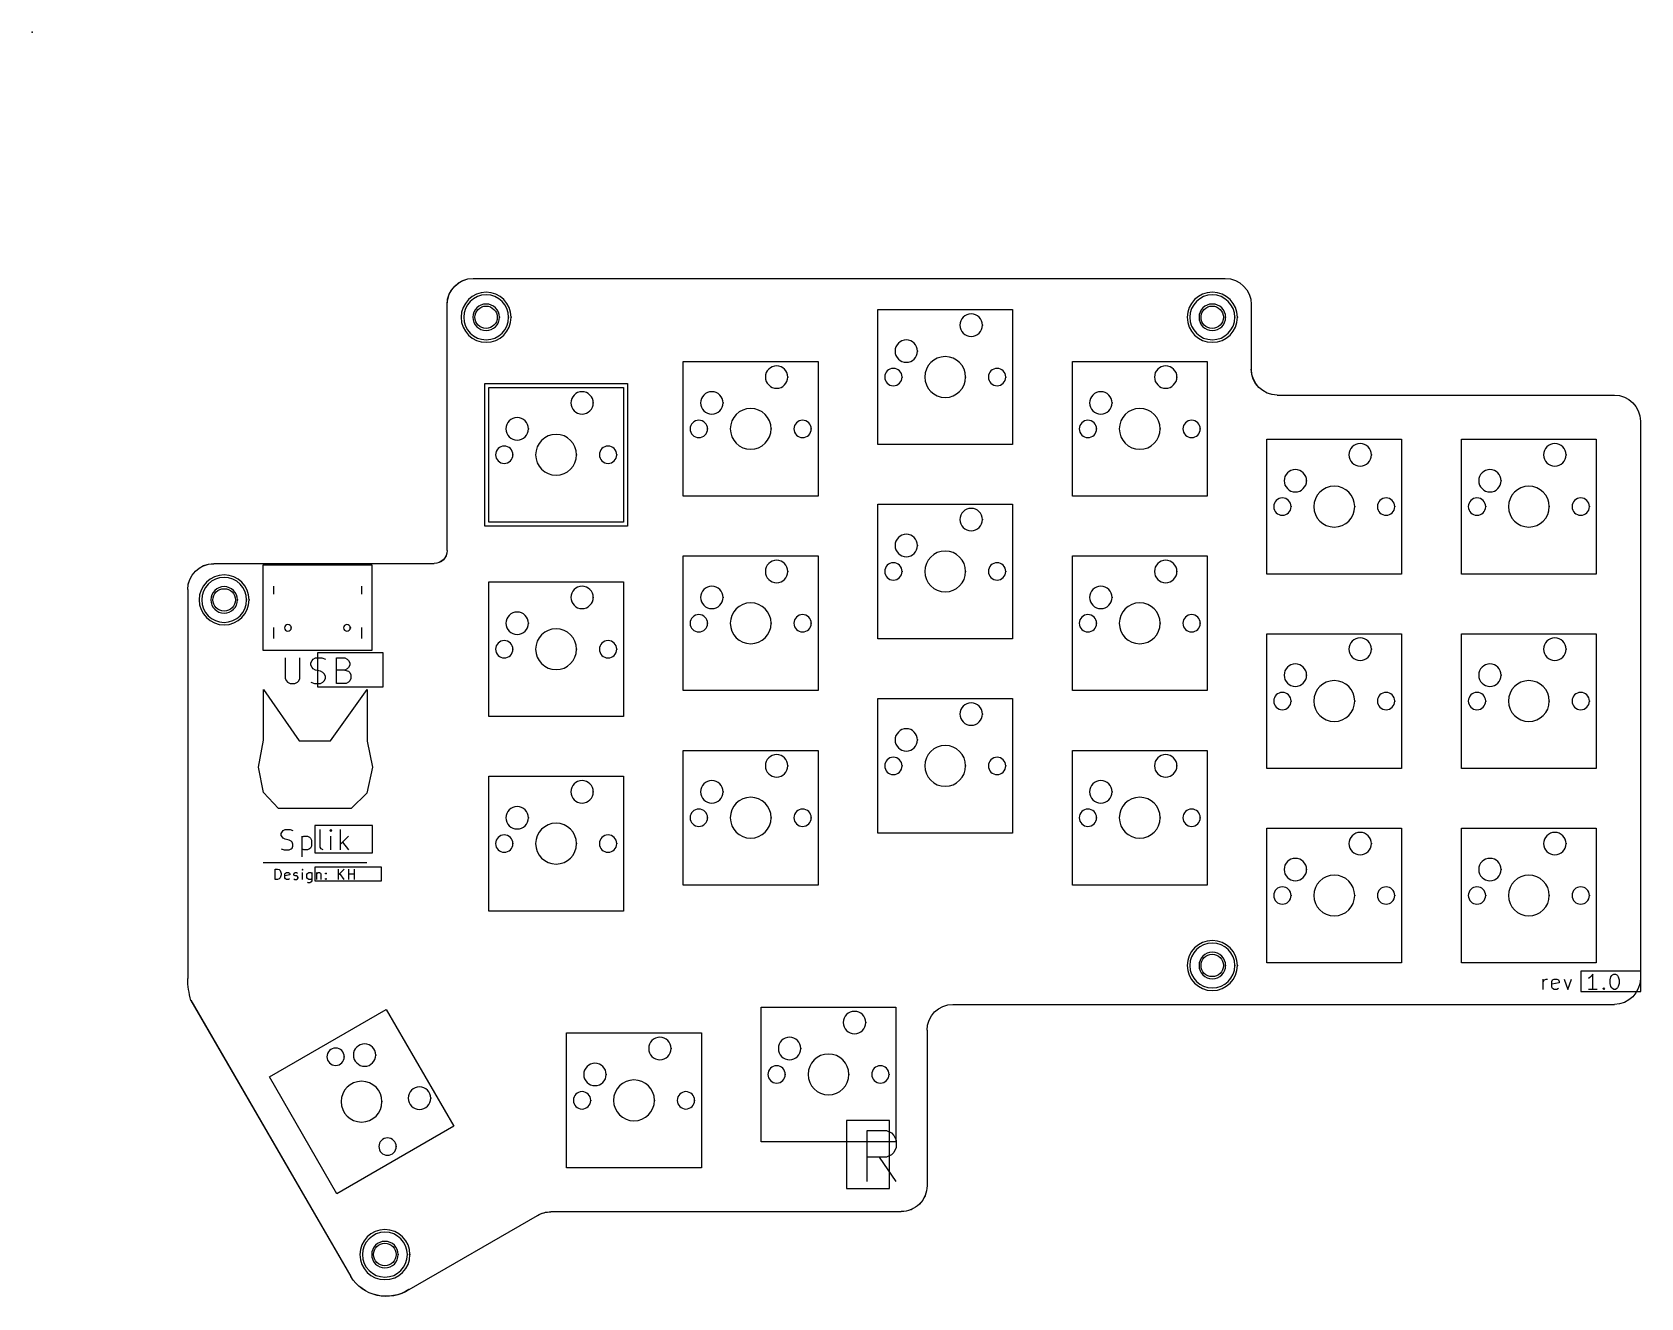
# Model space of a CAD drawing. Header units: centimetres. Extents: x 0 to 15.8, y -12.4 to 0.
import ezdxf

# ---------------------------------------------------------------- set-up
doc = ezdxf.new("R2010")
doc.units = ezdxf.units.CM
doc.header["$MEASUREMENT"] = 0
for name, color, linetype in [('plate-mirror v4_edge', 7, 'Continuous'), ('plate-mirror v4_fcourt', 7, 'Continuous'), ('plate-mirror v4_fmask', 7, 'Continuous'), ('plate-mirror v4_Sketch7', 7, 'Continuous')]:
    doc.layers.add(name, color=color, linetype=linetype)

msp = doc.modelspace()

# ---------------------------------------------------------------- linework, layer by layer
at = {"layer": 'plate-mirror v4_edge'}
for p, q in [((4.318, -2.413), (11.685, -2.413)), ((4.318, -2.413), (11.685, -2.413)), ((4.063, -5.079), (4.064, -2.667)), ((4.063, -5.079), (4.064, -2.667)), ((11.939, -2.667), (11.939, -3.302)), ((11.939, -2.667), (11.939, -3.302)), ((12.193, -3.556), (15.496, -3.556)), ((12.193, -3.556), (15.496, -3.556)), ((15.75, -3.81), (15.75, -9.272)), ((15.75, -3.81), (15.75, -9.272)), ((1.778, -5.207), (3.936, -5.206)), ((1.778, -5.207), (3.936, -5.206)), ((1.524, -5.461), (1.524, -9.272)), ((1.524, -5.461), (1.524, -9.272)), ((1.555, -9.486), (3.12, -12.193)), ((1.555, -9.486), (3.12, -12.193)), ((9.018, -9.526), (15.496, -9.526)), ((9.018, -9.526), (15.496, -9.526)), ((8.764, -9.78), (8.764, -11.302)), ((8.764, -9.78), (8.764, -11.302)), ((3.691, -12.32), (4.95, -11.594)), ((3.691, -12.32), (4.95, -11.594)), ((8.51, -11.556), (5.08, -11.558)), ((8.51, -11.556), (5.08, -11.558))]:
    msp.add_line(p, q, dxfattribs=at)
for centre in [(4.445, -2.794), (11.557, -2.794), (1.88, -5.563), (11.557, -9.144), (3.454, -11.976)]:
    msp.add_circle(centre, 0.11, dxfattribs=at)
at = {"layer": 'plate-mirror v4_edge', "extrusion": (0, 0, -1)}
for centre, radius, start, end in [((-4.318, -2.667), 0.254, 360, 90), ((-4.318, -2.667), 0.254, 360, 90), ((-11.685, -2.667), 0.254, 90, 180), ((-11.685, -2.667), 0.254, 90, 180), ((-12.193, -3.302), 0.254, 270, 0), ((-12.193, -3.302), 0.254, 270, 0), ((-15.496, -3.81), 0.254, 90.0002, 180), ((-15.496, -3.81), 0.254, 90.0002, 180), ((-3.936, -5.079), 0.127, 180, 270), ((-3.936, -5.079), 0.127, 180, 270), ((-1.778, -5.461), 0.254, 360, 90), ((-1.778, -5.461), 0.254, 360, 90), ((-2.286, -9.272), 0.762, 343.6648, 0.0009), ((-2.286, -9.272), 0.762, 343.6648, 0.0009), ((-15.496, -9.272), 0.254, 180, 269.9998), ((-15.496, -9.272), 0.254, 180, 269.9998), ((-9.018, -9.78), 0.254, 360, 90), ((-9.018, -9.78), 0.254, 360, 90), ((-8.51, -11.302), 0.254, 179.9977, 270), ((-8.51, -11.302), 0.254, 179.9977, 270), ((-5.08, -11.812), 0.254, 59.0349, 89.9983), ((-5.08, -11.812), 0.254, 59.0349, 89.9983), ((-3.467, -11.977), 0.409, 236.9019, 328.1821), ((-3.467, -11.977), 0.409, 236.9019, 328.1821)]:
    msp.add_arc(centre, radius, start, end, dxfattribs=at)
at = {"layer": 'plate-mirror v4_edge'}
msp.add_point((0, 0), dxfattribs=at)
at = {"layer": 'plate-mirror v4_fcourt'}
for p, q in [((4.319, -2.413), (11.685, -2.413)), ((4.064, -5.08), (4.065, -2.667)), ((11.939, -2.667), (11.939, -3.302)), ((8.282, -2.719), (9.602, -2.719)), ((8.282, -4.039), (8.282, -2.719)), ((9.602, -2.719), (9.602, -4.039)), ((6.377, -3.227), (7.697, -3.227)), ((6.377, -4.547), (6.377, -3.227)), ((7.697, -3.227), (7.697, -4.547)), ((10.187, -4.547), (10.187, -3.227)), ((10.187, -3.227), (11.507, -3.227)), ((11.507, -3.227), (11.507, -4.547)), ((4.471, -4.801), (4.471, -3.481)), ((4.471, -3.481), (5.792, -3.481)), ((5.792, -3.481), (5.792, -4.801)), ((12.194, -3.556), (15.496, -3.556)), ((15.75, -3.81), (15.75, -9.272)), ((9.602, -4.039), (8.282, -4.039)), ((12.092, -5.309), (12.092, -3.989)), ((12.092, -3.989), (13.412, -3.989)), ((13.412, -3.989), (13.412, -5.309)), ((13.998, -5.309), (13.998, -3.989)), ((13.998, -3.989), (15.318, -3.989)), ((15.318, -3.989), (15.318, -5.309)), ((7.697, -4.547), (6.377, -4.547)), ((11.507, -4.547), (10.187, -4.547)), ((8.282, -5.944), (8.282, -4.624)), ((8.282, -4.624), (9.602, -4.624)), ((9.602, -4.624), (9.602, -5.944)), ((5.792, -4.801), (4.471, -4.801)), ((6.377, -5.132), (7.697, -5.132)), ((6.377, -6.452), (6.377, -5.132)), ((7.697, -5.132), (7.697, -6.452)), ((10.187, -6.452), (10.187, -5.132)), ((10.187, -5.132), (11.507, -5.132)), ((11.507, -5.132), (11.507, -6.452)), ((1.778, -5.208), (3.937, -5.207)), ((13.412, -5.309), (12.092, -5.309)), ((15.318, -5.309), (13.998, -5.309)), ((1.524, -5.462), (1.524, -9.272)), ((4.471, -6.706), (4.471, -5.386)), ((4.471, -5.386), (5.792, -5.386)), ((5.792, -5.386), (5.792, -6.706)), ((9.602, -5.944), (8.282, -5.944)), ((12.092, -5.894), (13.412, -5.894)), ((12.092, -7.214), (12.092, -5.894)), ((13.412, -5.894), (13.412, -7.214)), ((13.998, -5.894), (15.318, -5.894)), ((13.998, -7.214), (13.998, -5.894)), ((15.318, -5.894), (15.318, -7.214)), ((7.697, -6.452), (6.377, -6.452)), ((11.507, -6.452), (10.187, -6.452)), ((8.282, -6.529), (9.602, -6.529)), ((8.282, -7.849), (8.282, -6.529)), ((9.602, -6.529), (9.602, -7.849)), ((5.792, -6.706), (4.471, -6.706)), ((6.377, -7.037), (7.697, -7.037)), ((6.377, -8.357), (6.377, -7.037)), ((7.697, -7.037), (7.697, -8.357)), ((10.187, -8.357), (10.187, -7.037)), ((10.187, -7.037), (11.507, -7.037)), ((11.507, -7.037), (11.507, -8.357)), ((13.412, -7.214), (12.092, -7.214)), ((15.318, -7.214), (13.998, -7.214)), ((4.471, -7.291), (5.792, -7.291)), ((4.471, -8.611), (4.471, -7.291)), ((5.792, -7.291), (5.792, -8.611)), ((9.602, -7.849), (8.282, -7.849)), ((12.092, -7.799), (13.412, -7.799)), ((12.092, -9.119), (12.092, -7.799)), ((13.412, -7.799), (13.412, -9.119)), ((13.998, -7.799), (15.318, -7.799)), ((13.998, -9.119), (13.998, -7.799)), ((15.318, -7.799), (15.318, -9.119)), ((7.697, -8.357), (6.377, -8.357)), ((11.507, -8.357), (10.187, -8.357)), ((5.792, -8.611), (4.471, -8.611)), ((13.412, -9.119), (12.092, -9.119)), ((15.318, -9.119), (13.998, -9.119)), ((1.555, -9.487), (3.12, -12.193)), ((2.325, -10.237), (3.468, -9.577)), ((3.468, -9.577), (4.128, -10.72)), ((7.139, -9.552), (8.459, -9.552)), ((7.139, -10.872), (7.139, -9.552)), ((8.459, -9.552), (8.459, -10.872)), ((9.018, -9.526), (15.496, -9.526)), ((5.233, -11.126), (5.233, -9.806)), ((5.233, -9.806), (6.554, -9.806)), ((6.554, -9.806), (6.554, -11.126)), ((8.764, -9.78), (8.764, -11.303)), ((2.985, -11.381), (2.325, -10.237)), ((4.128, -10.72), (2.985, -11.381)), ((8.459, -10.872), (7.139, -10.872)), ((6.554, -11.126), (5.233, -11.126)), ((3.691, -12.321), (4.95, -11.595)), ((8.51, -11.557), (5.081, -11.558))]:
    msp.add_line(p, q, dxfattribs=at)
at = {"layer": 'plate-mirror v4_fcourt', "extrusion": (0, 0, -1)}
for centre in [(-4.446, -2.794), (-11.558, -2.794), (-1.88, -5.563), (-11.558, -9.145), (-3.455, -11.978)]:
    msp.add_circle(centre, 0.245, dxfattribs=at)
for centre, radius, start, end in [((-4.319, -2.667), 0.254, 360, 90), ((-11.685, -2.667), 0.254, 90, 180), ((-12.194, -3.302), 0.254, 270, 0), ((-15.496, -3.81), 0.254, 90.0002, 179.9999), ((-3.937, -5.08), 0.127, 180, 270), ((-1.778, -5.462), 0.254, 360, 90), ((-2.286, -9.272), 0.762, 343.6648, 0.0009), ((-15.496, -9.272), 0.254, 180, 269.9998), ((-9.018, -9.78), 0.254, 360, 90), ((-8.51, -11.303), 0.254, 179.9977, 270), ((-5.081, -11.812), 0.254, 59.0349, 89.9984), ((-3.468, -11.978), 0.409, 236.9019, 328.1821)]:
    msp.add_arc(centre, radius, start, end, dxfattribs=at)
at = {"layer": 'plate-mirror v4_fcourt'}
for p in [(0, 0), (4.691, -2.794), (11.803, -2.794), (2.125, -5.563), (11.803, -9.145), (3.7, -11.978)]:
    msp.add_point(p, dxfattribs=at)
at = {"layer": 'plate-mirror v4_fmask'}
for p, q in [((4.319, -2.413), (11.685, -2.413)), ((4.064, -5.08), (4.065, -2.667)), ((11.939, -2.667), (11.939, -3.302)), ((12.194, -3.556), (15.496, -3.556)), ((15.75, -3.81), (15.75, -9.272)), ((1.778, -5.208), (3.937, -5.207)), ((1.524, -5.462), (1.524, -9.272)), ((2.362, -5.428), (2.362, -5.508)), ((3.226, -5.428), (3.226, -5.508)), ((2.362, -5.832), (2.362, -5.942)), ((3.226, -5.832), (3.226, -5.942)), ((1.555, -9.487), (3.12, -12.193)), ((9.018, -9.526), (15.496, -9.526)), ((8.764, -9.78), (8.764, -11.303)), ((3.691, -12.321), (4.95, -11.595)), ((8.51, -11.557), (5.081, -11.558))]:
    msp.add_line(p, q, dxfattribs=at)
at = {"layer": 'plate-mirror v4_fmask', "extrusion": (0, 0, -1)}
for centre, radius in [((-4.446, -2.794), 0.22), ((-4.446, -2.794), 0.13), ((-11.558, -2.794), 0.22), ((-11.558, -2.794), 0.13), ((-9.196, -2.871), 0.11), ((-8.561, -3.125), 0.11), ((-7.291, -3.379), 0.11), ((-8.434, -3.379), 0.085), ((-8.942, -3.379), 0.2), ((-9.45, -3.379), 0.085), ((-11.101, -3.379), 0.11), ((-5.385, -3.633), 0.11), ((-6.656, -3.633), 0.11), ((-10.466, -3.633), 0.11), ((-4.75, -3.887), 0.11), ((-7.037, -3.887), 0.2), ((-10.847, -3.887), 0.2), ((-6.529, -3.887), 0.085), ((-7.545, -3.887), 0.085), ((-10.339, -3.887), 0.085), ((-11.355, -3.887), 0.085), ((-4.623, -4.141), 0.085), ((-5.131, -4.141), 0.2), ((-5.64, -4.141), 0.085), ((-13.006, -4.141), 0.11), ((-14.912, -4.141), 0.11), ((-12.371, -4.395), 0.11), ((-14.277, -4.395), 0.11), ((-12.244, -4.649), 0.085), ((-12.752, -4.649), 0.2), ((-13.26, -4.649), 0.085), ((-14.15, -4.649), 0.085), ((-14.658, -4.649), 0.2), ((-15.166, -4.649), 0.085), ((-9.196, -4.776), 0.11), ((-8.561, -5.03), 0.11), ((-7.291, -5.284), 0.11), ((-8.434, -5.284), 0.085), ((-8.942, -5.284), 0.2), ((-9.45, -5.284), 0.085), ((-11.101, -5.284), 0.11), ((-1.88, -5.563), 0.22), ((-1.88, -5.563), 0.13), ((-5.385, -5.538), 0.11), ((-6.656, -5.538), 0.11), ((-10.466, -5.538), 0.11), ((-7.037, -5.792), 0.2), ((-10.847, -5.792), 0.2), ((-2.505, -5.837), 0.0325), ((-3.083, -5.837), 0.0325), ((-4.75, -5.792), 0.11), ((-6.529, -5.792), 0.085), ((-7.545, -5.792), 0.085), ((-10.339, -5.792), 0.085), ((-11.355, -5.792), 0.085), ((-4.623, -6.046), 0.085), ((-5.131, -6.046), 0.2), ((-5.64, -6.046), 0.085), ((-13.006, -6.046), 0.11), ((-14.912, -6.046), 0.11), ((-12.371, -6.3), 0.11), ((-14.277, -6.3), 0.11), ((-12.752, -6.554), 0.2), ((-14.658, -6.554), 0.2), ((-9.196, -6.681), 0.11), ((-12.244, -6.554), 0.085), ((-13.26, -6.554), 0.085), ((-14.15, -6.554), 0.085), ((-15.166, -6.554), 0.085), ((-8.561, -6.935), 0.11), ((-7.291, -7.189), 0.11), ((-8.942, -7.189), 0.2), ((-11.101, -7.189), 0.11), ((-8.434, -7.189), 0.085), ((-9.45, -7.189), 0.085), ((-5.385, -7.443), 0.11), ((-6.656, -7.443), 0.11), ((-10.466, -7.443), 0.11), ((-7.037, -7.697), 0.2), ((-10.847, -7.697), 0.2), ((-4.75, -7.697), 0.11), ((-6.529, -7.697), 0.085), ((-7.545, -7.697), 0.085), ((-10.339, -7.697), 0.085), ((-11.355, -7.697), 0.085), ((-4.623, -7.951), 0.085), ((-5.131, -7.951), 0.2), ((-5.64, -7.951), 0.085), ((-13.006, -7.951), 0.11), ((-14.912, -7.951), 0.11), ((-12.371, -8.205), 0.11), ((-14.277, -8.205), 0.11), ((-12.752, -8.459), 0.2), ((-14.658, -8.459), 0.2), ((-12.244, -8.459), 0.085), ((-13.26, -8.459), 0.085), ((-14.15, -8.459), 0.085), ((-15.166, -8.459), 0.085), ((-11.558, -9.145), 0.22), ((-11.558, -9.145), 0.13), ((-8.053, -9.704), 0.11), ((-3.256, -10.022), 0.11), ((-6.148, -9.958), 0.11), ((-7.418, -9.958), 0.11), ((-2.972, -10.039), 0.085), ((-7.799, -10.212), 0.2), ((-5.512, -10.212), 0.11), ((-7.291, -10.212), 0.085), ((-8.307, -10.212), 0.085), ((-3.226, -10.479), 0.2), ((-3.793, -10.445), 0.11), ((-5.385, -10.466), 0.085), ((-5.894, -10.466), 0.2), ((-6.402, -10.466), 0.085), ((-3.48, -10.919), 0.085), ((-3.455, -11.978), 0.22), ((-3.455, -11.978), 0.13)]:
    msp.add_circle(centre, radius, dxfattribs=at)
for centre, radius, start, end in [((-4.319, -2.667), 0.254, 360, 90), ((-11.685, -2.667), 0.254, 90, 180), ((-12.194, -3.302), 0.254, 270, 0), ((-15.496, -3.81), 0.254, 90.0002, 179.9999), ((-3.937, -5.08), 0.127, 180, 270), ((-1.778, -5.462), 0.254, 360, 90), ((-2.286, -9.272), 0.762, 343.6648, 0.0009), ((-15.496, -9.272), 0.254, 180, 269.9998), ((-9.018, -9.78), 0.254, 360, 90), ((-8.51, -11.303), 0.254, 179.9977, 270), ((-5.081, -11.812), 0.254, 59.0349, 89.9984), ((-3.468, -11.978), 0.409, 236.9019, 328.1821)]:
    msp.add_arc(centre, radius, start, end, dxfattribs=at)
at = {"layer": 'plate-mirror v4_fmask'}
for p in [(0, 0), (4.576, -2.794), (4.666, -2.794), (11.688, -2.794), (11.778, -2.794), (9.306, -2.871), (8.671, -3.125), (7.401, -3.379), (8.519, -3.379), (9.142, -3.379), (9.535, -3.379), (11.211, -3.379), (5.495, -3.633), (6.766, -3.633), (10.576, -3.633), (4.86, -3.887), (6.614, -3.887), (7.237, -3.887), (7.63, -3.887), (10.424, -3.887), (11.047, -3.887), (11.44, -3.887), (4.708, -4.141), (5.331, -4.141), (5.725, -4.141), (13.116, -4.141), (15.022, -4.141), (12.481, -4.395), (14.387, -4.395), (12.329, -4.649), (12.952, -4.649), (13.345, -4.649), (14.235, -4.649), (14.858, -4.649), (15.251, -4.649), (9.306, -4.776), (8.671, -5.03), (7.401, -5.284), (8.519, -5.284), (9.142, -5.284), (9.535, -5.284), (11.211, -5.284), (2.01, -5.563), (2.1, -5.563), (5.495, -5.538), (6.766, -5.538), (10.576, -5.538), (4.86, -5.792), (6.614, -5.792), (7.237, -5.792), (7.63, -5.792), (10.424, -5.792), (11.047, -5.792), (11.44, -5.792), (2.538, -5.837), (3.116, -5.837), (4.708, -6.046), (5.331, -6.046), (5.725, -6.046), (13.116, -6.046), (15.022, -6.046), (12.481, -6.3), (14.387, -6.3), (12.329, -6.554), (12.952, -6.554), (13.345, -6.554), (14.235, -6.554), (14.858, -6.554), (15.251, -6.554), (9.306, -6.681), (8.671, -6.935), (7.401, -7.189), (8.519, -7.189), (9.142, -7.189), (9.535, -7.189), (11.211, -7.189), (5.495, -7.443), (6.766, -7.443), (10.576, -7.443), (4.86, -7.697), (6.614, -7.697), (7.237, -7.697), (7.63, -7.697), (10.424, -7.697), (11.047, -7.697), (11.44, -7.697), (4.708, -7.951), (5.331, -7.951), (5.725, -7.951), (13.116, -7.951), (15.022, -7.951), (12.481, -8.205), (14.387, -8.205), (12.329, -8.459), (12.952, -8.459), (13.345, -8.459), (14.235, -8.459), (14.858, -8.459), (15.251, -8.459), (11.688, -9.145), (11.778, -9.145), (8.163, -9.704), (3.057, -10.039), (3.366, -10.022), (6.258, -9.958), (7.528, -9.958), (5.623, -10.212), (7.376, -10.212), (7.999, -10.212), (8.392, -10.212), (3.426, -10.479), (3.903, -10.445), (5.47, -10.466), (6.094, -10.466), (6.487, -10.466), (3.565, -10.919), (3.585, -11.978), (3.675, -11.978)]:
    msp.add_point(p, dxfattribs=at)
at = {"layer": 'plate-mirror v4_Sketch7'}
for p, q in [((4.318, -2.413), (11.685, -2.413)), ((4.063, -5.079), (4.064, -2.667)), ((11.939, -2.667), (11.939, -3.302)), ((4.433, -3.442), (5.83, -3.442)), ((4.433, -4.839), (4.433, -3.442)), ((5.83, -3.442), (5.83, -4.839)), ((12.193, -3.556), (15.496, -3.556)), ((15.75, -3.81), (15.75, -9.272)), ((5.83, -4.839), (4.433, -4.839)), ((1.778, -5.207), (3.936, -5.206)), ((2.261, -5.22), (3.328, -5.22)), ((2.261, -6.058), (2.261, -5.22)), ((3.328, -5.22), (3.328, -6.058)), ((1.524, -5.461), (1.524, -9.272)), ((3.328, -6.058), (2.261, -6.058)), ((2.479, -6.131), (2.479, -6.333)), ((2.622, -6.333), (2.622, -6.131)), ((2.741, -6.155), (2.753, -6.143)), ((2.753, -6.143), (2.776, -6.131)), ((2.776, -6.131), (2.836, -6.131)), ((2.794, -6.081), (2.794, -6.414)), ((3.436, -6.081), (2.794, -6.081)), ((2.836, -6.131), (2.872, -6.143)), ((2.979, -6.381), (2.979, -6.131)), ((2.979, -6.131), (3.062, -6.131)), ((3.062, -6.131), (3.086, -6.143)), ((3.086, -6.143), (3.098, -6.155)), ((3.436, -6.414), (3.436, -6.081)), ((2.729, -6.178), (2.741, -6.155)), ((2.729, -6.202), (2.729, -6.178)), ((2.741, -6.226), (2.729, -6.202)), ((2.753, -6.238), (2.741, -6.226)), ((2.776, -6.25), (2.753, -6.238)), ((2.824, -6.262), (2.776, -6.25)), ((2.848, -6.274), (2.824, -6.262)), ((2.86, -6.286), (2.848, -6.274)), ((2.872, -6.309), (2.86, -6.286)), ((3.062, -6.25), (2.979, -6.25)), ((3.086, -6.238), (3.062, -6.25)), ((3.062, -6.25), (3.098, -6.262)), ((3.098, -6.226), (3.086, -6.238)), ((3.098, -6.155), (3.11, -6.178)), ((3.11, -6.202), (3.098, -6.226)), ((3.098, -6.262), (3.11, -6.274)), ((3.11, -6.178), (3.11, -6.202)), ((3.11, -6.274), (3.122, -6.297)), ((3.122, -6.297), (3.122, -6.333)), ((2.266, -6.439), (2.616, -6.942)), ((2.266, -6.937), (2.266, -6.439)), ((2.479, -6.333), (2.491, -6.357)), ((2.491, -6.357), (2.502, -6.369)), ((2.502, -6.369), (2.526, -6.381)), ((2.526, -6.381), (2.574, -6.381)), ((2.574, -6.381), (2.598, -6.369)), ((2.598, -6.369), (2.61, -6.357)), ((2.61, -6.357), (2.622, -6.333)), ((2.729, -6.369), (2.764, -6.381)), ((2.764, -6.381), (2.824, -6.381)), ((2.794, -6.414), (3.436, -6.414)), ((2.824, -6.381), (2.848, -6.369)), ((2.848, -6.369), (2.86, -6.357)), ((2.86, -6.357), (2.872, -6.333)), ((2.872, -6.333), (2.872, -6.309)), ((2.921, -6.942), (3.282, -6.439)), ((3.074, -6.381), (2.979, -6.381)), ((3.098, -6.369), (3.074, -6.381)), ((3.11, -6.357), (3.098, -6.369)), ((3.122, -6.333), (3.11, -6.357)), ((3.282, -6.439), (3.282, -6.947)), ((2.215, -7.202), (2.266, -6.937)), ((2.616, -6.942), (2.921, -6.942)), ((3.282, -6.947), (3.333, -7.202)), ((2.266, -7.45), (2.215, -7.202)), ((3.333, -7.202), (3.277, -7.456)), ((2.413, -7.608), (2.266, -7.45)), ((3.277, -7.456), (3.124, -7.608)), ((3.124, -7.608), (2.413, -7.608)), ((2.44, -7.851), (2.45, -7.832)), ((2.44, -7.87), (2.44, -7.851)), ((2.45, -7.889), (2.44, -7.87)), ((2.45, -7.832), (2.459, -7.822)), ((2.459, -7.822), (2.478, -7.813)), ((2.478, -7.813), (2.526, -7.813)), ((2.526, -7.813), (2.554, -7.822)), ((3.334, -7.773), (2.769, -7.773)), ((2.769, -7.773), (2.769, -8.04)), ((2.821, -7.984), (2.821, -7.813)), ((2.926, -7.813), (2.916, -7.822)), ((2.916, -7.822), (2.926, -7.832)), ((2.935, -7.822), (2.926, -7.813)), ((2.926, -7.813), (2.926, -7.832)), ((2.926, -7.832), (2.935, -7.822)), ((3.021, -8.013), (3.021, -7.813)), ((3.334, -8.04), (3.334, -7.773)), ((2.44, -8.003), (2.469, -8.013)), ((2.459, -7.898), (2.45, -7.889)), ((2.478, -7.908), (2.459, -7.898)), ((2.469, -8.013), (2.516, -8.013)), ((2.516, -7.917), (2.478, -7.908)), ((2.535, -7.927), (2.516, -7.917)), ((2.516, -8.013), (2.535, -8.003)), ((2.545, -7.937), (2.535, -7.927)), ((2.535, -8.003), (2.545, -7.994)), ((2.554, -7.956), (2.545, -7.937)), ((2.545, -7.994), (2.554, -7.975)), ((2.554, -7.975), (2.554, -7.956)), ((2.64, -7.879), (2.64, -8.079)), ((2.64, -7.889), (2.659, -7.879)), ((2.659, -8.013), (2.64, -8.003)), ((2.659, -7.879), (2.697, -7.879)), ((2.697, -8.013), (2.659, -8.013)), ((2.697, -7.879), (2.716, -7.889)), ((2.716, -8.003), (2.697, -8.013)), ((2.716, -7.889), (2.726, -7.898)), ((2.726, -7.994), (2.716, -8.003)), ((2.726, -7.898), (2.735, -7.917)), ((2.735, -7.975), (2.726, -7.994)), ((2.735, -7.917), (2.735, -7.975)), ((2.831, -8.003), (2.821, -7.984)), ((2.85, -8.013), (2.831, -8.003)), ((2.926, -8.013), (2.926, -7.879)), ((3.097, -7.879), (3.021, -7.956)), ((3.04, -7.937), (3.097, -8.013)), ((2.261, -8.136), (3.277, -8.136)), ((2.769, -8.04), (3.334, -8.04)), ((3.422, -8.181), (2.769, -8.181)), ((2.769, -8.181), (2.769, -8.314)), ((3.422, -8.314), (3.422, -8.181)), ((2.381, -8.301), (2.381, -8.201)), ((2.381, -8.201), (2.404, -8.201)), ((2.404, -8.301), (2.381, -8.301)), ((2.404, -8.201), (2.419, -8.205)), ((2.419, -8.296), (2.404, -8.301)), ((2.419, -8.205), (2.428, -8.215)), ((2.428, -8.286), (2.419, -8.296)), ((2.428, -8.215), (2.433, -8.224)), ((2.433, -8.277), (2.428, -8.286)), ((2.433, -8.224), (2.438, -8.243)), ((2.438, -8.258), (2.433, -8.277)), ((2.438, -8.243), (2.438, -8.258)), ((2.476, -8.248), (2.481, -8.239)), ((2.476, -8.286), (2.476, -8.248)), ((2.524, -8.258), (2.476, -8.267)), ((2.481, -8.296), (2.476, -8.286)), ((2.481, -8.239), (2.49, -8.234)), ((2.49, -8.301), (2.481, -8.296)), ((2.49, -8.234), (2.509, -8.234)), ((2.509, -8.301), (2.49, -8.301)), ((2.509, -8.234), (2.519, -8.239)), ((2.519, -8.296), (2.509, -8.301)), ((2.519, -8.239), (2.524, -8.248)), ((2.524, -8.248), (2.524, -8.258)), ((2.562, -8.248), (2.566, -8.239)), ((2.562, -8.253), (2.562, -8.248)), ((2.566, -8.263), (2.562, -8.253)), ((2.562, -8.296), (2.571, -8.301)), ((2.566, -8.239), (2.576, -8.234)), ((2.576, -8.267), (2.566, -8.263)), ((2.571, -8.301), (2.59, -8.301)), ((2.576, -8.234), (2.59, -8.234)), ((2.59, -8.267), (2.576, -8.267)), ((2.59, -8.234), (2.6, -8.239)), ((2.6, -8.272), (2.59, -8.267)), ((2.59, -8.301), (2.6, -8.296)), ((2.604, -8.282), (2.6, -8.272)), ((2.6, -8.296), (2.604, -8.286)), ((2.604, -8.286), (2.604, -8.282)), ((2.647, -8.201), (2.643, -8.205)), ((2.643, -8.205), (2.647, -8.21)), ((2.647, -8.201), (2.647, -8.21)), ((2.652, -8.205), (2.647, -8.201)), ((2.647, -8.21), (2.652, -8.205)), ((2.647, -8.301), (2.647, -8.234)), ((2.69, -8.253), (2.695, -8.243)), ((2.69, -8.282), (2.69, -8.253)), ((2.695, -8.291), (2.69, -8.282)), ((2.695, -8.243), (2.7, -8.239)), ((2.7, -8.296), (2.695, -8.291)), ((2.704, -8.334), (2.695, -8.329)), ((2.7, -8.239), (2.709, -8.234)), ((2.709, -8.301), (2.7, -8.296)), ((2.719, -8.334), (2.704, -8.334)), ((2.709, -8.234), (2.728, -8.234)), ((2.728, -8.301), (2.709, -8.301)), ((2.728, -8.329), (2.719, -8.334)), ((2.728, -8.234), (2.738, -8.239)), ((2.738, -8.296), (2.728, -8.301)), ((2.733, -8.324), (2.728, -8.329)), ((2.738, -8.315), (2.733, -8.324)), ((2.738, -8.234), (2.738, -8.315)), ((2.769, -8.314), (3.422, -8.314)), ((2.785, -8.234), (2.785, -8.301)), ((2.785, -8.243), (2.79, -8.239)), ((2.79, -8.239), (2.8, -8.234)), ((2.8, -8.234), (2.814, -8.234)), ((2.814, -8.234), (2.824, -8.239)), ((2.824, -8.239), (2.828, -8.248)), ((2.828, -8.248), (2.828, -8.301)), ((2.871, -8.243), (2.876, -8.239)), ((2.876, -8.248), (2.871, -8.243)), ((2.871, -8.296), (2.876, -8.291)), ((2.876, -8.301), (2.871, -8.296)), ((2.876, -8.239), (2.876, -8.248)), ((2.876, -8.239), (2.881, -8.243)), ((2.881, -8.243), (2.876, -8.248)), ((2.876, -8.291), (2.881, -8.296)), ((2.876, -8.291), (2.876, -8.301)), ((2.881, -8.296), (2.876, -8.301)), ((3.057, -8.201), (3, -8.258)), ((3, -8.301), (3, -8.201)), ((3.057, -8.301), (3.014, -8.243)), ((3.1, -8.301), (3.1, -8.201)), ((3.1, -8.248), (3.157, -8.248)), ((3.157, -8.301), (3.157, -8.201)), ((14.798, -9.379), (14.798, -9.279)), ((14.798, -9.307), (14.805, -9.293)), ((14.805, -9.293), (14.812, -9.286)), ((14.812, -9.286), (14.826, -9.279)), ((14.826, -9.279), (14.84, -9.279)), ((14.883, -9.3), (14.891, -9.286)), ((14.891, -9.286), (14.905, -9.279)), ((14.905, -9.279), (14.933, -9.279)), ((14.933, -9.279), (14.948, -9.286)), ((14.948, -9.286), (14.955, -9.3)), ((15.005, -9.279), (15.041, -9.379)), ((15.041, -9.379), (15.076, -9.279)), ((15.166, -9.199), (15.166, -9.399)), ((15.754, -9.199), (15.166, -9.199)), ((15.255, -9.264), (15.241, -9.271)), ((15.269, -9.25), (15.255, -9.264)), ((15.283, -9.229), (15.269, -9.25)), ((15.283, -9.379), (15.283, -9.229)), ((15.455, -9.286), (15.462, -9.257)), ((15.455, -9.321), (15.455, -9.286)), ((15.462, -9.257), (15.469, -9.243)), ((15.469, -9.243), (15.476, -9.236)), ((15.476, -9.236), (15.491, -9.229)), ((15.491, -9.229), (15.505, -9.229)), ((15.505, -9.229), (15.519, -9.236)), ((15.519, -9.236), (15.526, -9.243)), ((15.526, -9.243), (15.533, -9.257)), ((15.533, -9.257), (15.541, -9.286)), ((15.541, -9.286), (15.541, -9.321)), ((15.754, -9.399), (15.754, -9.199)), ((14.883, -9.357), (14.883, -9.3)), ((14.955, -9.314), (14.883, -9.329)), ((14.891, -9.371), (14.883, -9.357)), ((14.905, -9.379), (14.891, -9.371)), ((14.933, -9.379), (14.905, -9.379)), ((14.948, -9.371), (14.933, -9.379)), ((14.955, -9.3), (14.955, -9.314)), ((15.166, -9.399), (15.754, -9.399)), ((15.326, -9.379), (15.241, -9.379)), ((15.383, -9.371), (15.391, -9.364)), ((15.391, -9.379), (15.383, -9.371)), ((15.391, -9.364), (15.398, -9.371)), ((15.391, -9.364), (15.391, -9.379)), ((15.398, -9.371), (15.391, -9.379)), ((15.462, -9.35), (15.455, -9.321)), ((15.469, -9.364), (15.462, -9.35)), ((15.476, -9.371), (15.469, -9.364)), ((15.491, -9.379), (15.476, -9.371)), ((15.505, -9.379), (15.491, -9.379)), ((15.519, -9.371), (15.505, -9.379)), ((15.526, -9.364), (15.519, -9.371)), ((15.533, -9.35), (15.526, -9.364)), ((15.541, -9.321), (15.533, -9.35)), ((1.555, -9.486), (3.12, -12.193)), ((9.018, -9.526), (15.496, -9.526)), ((8.764, -9.78), (8.764, -11.302)), ((8.397, -10.663), (7.976, -10.663)), ((7.976, -10.663), (7.976, -11.33)), ((8.397, -11.33), (8.397, -10.663)), ((8.178, -10.762), (8.368, -10.762)), ((8.178, -11.262), (8.178, -10.762)), ((8.368, -10.762), (8.416, -10.786)), ((8.416, -10.786), (8.44, -10.809)), ((8.44, -10.809), (8.463, -10.857)), ((8.463, -10.857), (8.463, -10.928)), ((8.368, -11.024), (8.178, -11.024)), ((8.463, -11.262), (8.297, -11.024)), ((8.416, -11), (8.368, -11.024)), ((8.44, -10.976), (8.416, -11)), ((8.463, -10.928), (8.44, -10.976)), ((7.976, -11.33), (8.397, -11.33)), ((3.691, -12.32), (4.95, -11.594)), ((8.51, -11.556), (5.08, -11.558))]:
    msp.add_line(p, q, dxfattribs=at)
at = {"layer": 'plate-mirror v4_Sketch7', "extrusion": (0, 0, -1)}
for centre, radius, start, end in [((-4.318, -2.667), 0.254, 360, 90), ((-11.685, -2.667), 0.254, 90, 180), ((-12.193, -3.302), 0.254, 270, 0), ((-15.496, -3.81), 0.254, 90.0002, 180), ((-3.936, -5.079), 0.127, 180, 270), ((-1.778, -5.461), 0.254, 360, 90), ((-2.286, -9.272), 0.762, 343.6648, 0.0009), ((-15.496, -9.272), 0.254, 180, 269.9998), ((-9.018, -9.78), 0.254, 360, 90), ((-8.51, -11.302), 0.254, 179.9977, 270), ((-5.08, -11.812), 0.254, 59.0349, 89.9983), ((-3.467, -11.977), 0.409, 236.9019, 328.1821)]:
    msp.add_arc(centre, radius, start, end, dxfattribs=at)
at = {"layer": 'plate-mirror v4_Sketch7'}
msp.add_point((0, 0), dxfattribs=at)

doc.saveas('drawing.dxf')
